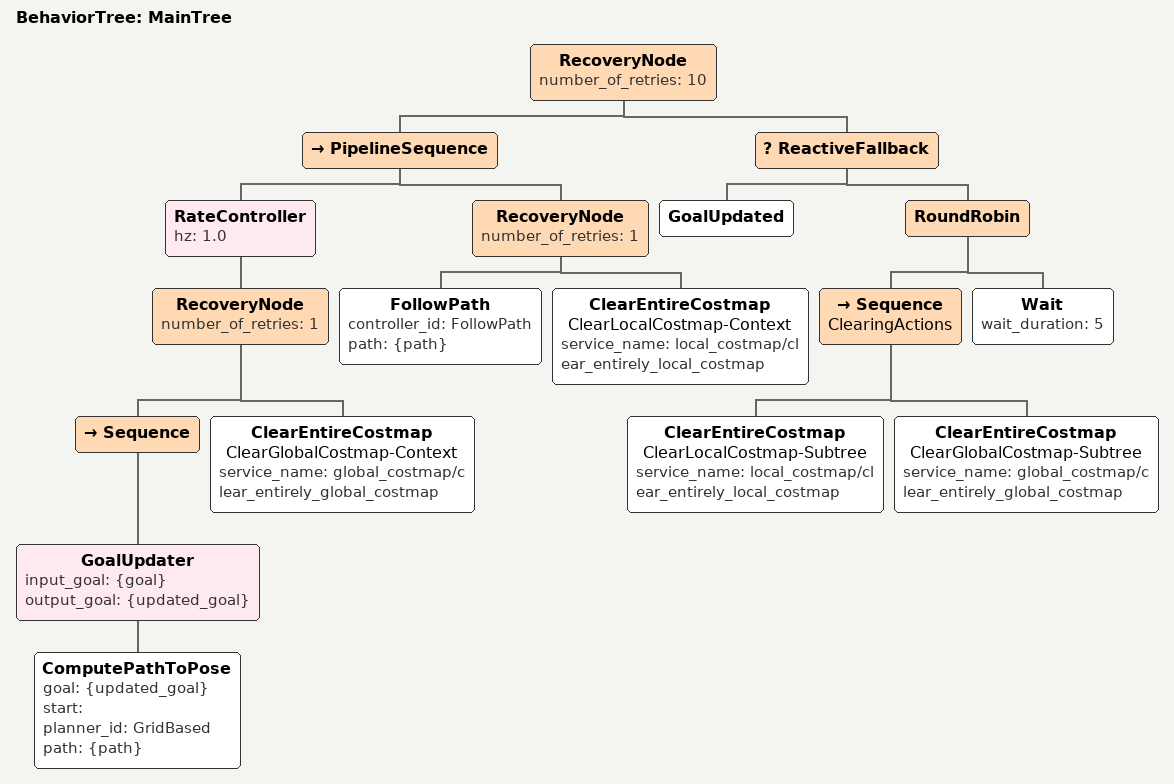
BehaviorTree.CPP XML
<?xml version="1.0" encoding="UTF-8"?>
<root BTCPP_format="3">
  <BehaviorTree ID="MainTree">
    <RecoveryNode number_of_retries="10">
      <PipelineSequence>
        <RateController hz="1.0">
          <RecoveryNode number_of_retries="1">
            <Sequence>
              <GoalUpdater input_goal="{goal}" output_goal="{updated_goal}">
                <ComputePathToPose goal="{updated_goal}" start="" planner_id="GridBased" path="{path}"/>
              </GoalUpdater>
            </Sequence>
            <ClearEntireCostmap name="ClearGlobalCostmap-Context" service_name="global_costmap/clear_entirely_global_costmap"/>
          </RecoveryNode>
        </RateController>
        <RecoveryNode number_of_retries="1">
          <FollowPath controller_id="FollowPath" path="{path}"/>
          <ClearEntireCostmap name="ClearLocalCostmap-Context" service_name="local_costmap/clear_entirely_local_costmap"/>
        </RecoveryNode>
      </PipelineSequence>
      <ReactiveFallback>
        <GoalUpdated/>
        <RoundRobin>
          <Sequence name="ClearingActions">
            <ClearEntireCostmap name="ClearLocalCostmap-Subtree" service_name="local_costmap/clear_entirely_local_costmap"/>
            <ClearEntireCostmap name="ClearGlobalCostmap-Subtree" service_name="global_costmap/clear_entirely_global_costmap"/>
          </Sequence>
          <Wait wait_duration="5"/>
        </RoundRobin>
      </ReactiveFallback>
    </RecoveryNode>
  </BehaviorTree>
</root>
